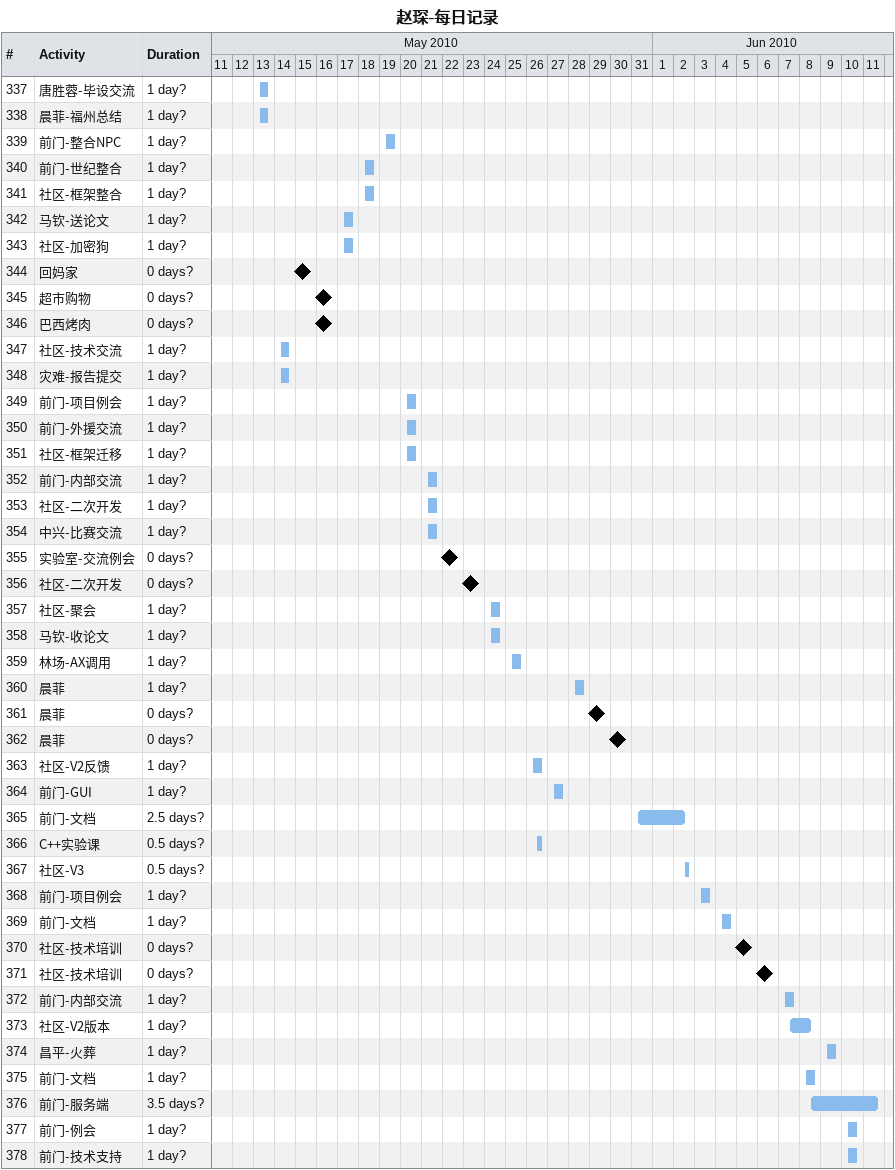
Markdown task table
赵琛-每日记录

| ID | Task | Duration | Start | Finish |
|---|---|---|---|---|
| 337 | 唐胜蓉-毕设交流 | 1d? | 2010-05-13 | 2010-05-13 |
| 338 | 晨菲-福州总结 | 1d? | 2010-05-13 | 2010-05-13 |
| 339 | 前门-整合NPC | 1d? | 2010-05-19 | 2010-05-19 |
| 340 | 前门-世纪整合 | 1d? | 2010-05-18 | 2010-05-18 |
| 341 | 社区-框架整合 | 1d? | 2010-05-18 | 2010-05-18 |
| 342 | 马钦-送论文 | 1d? | 2010-05-17 | 2010-05-17 |
| 343 | 社区-加密狗 | 1d? | 2010-05-17 | 2010-05-17 |
| 344 | 回妈家 | 0d? | 2010-05-15 | 2010-05-15 |
| 345 | 超市购物 | 0d? | 2010-05-16 | 2010-05-16 |
| 346 | 巴西烤肉 | 0d? | 2010-05-16 | 2010-05-16 |
| 347 | 社区-技术交流 | 1d? | 2010-05-14 | 2010-05-14 |
| 348 | 灾难-报告提交 | 1d? | 2010-05-14 | 2010-05-14 |
| 349 | 前门-项目例会 | 1d? | 2010-05-20 | 2010-05-20 |
| 350 | 前门-外援交流 | 1d? | 2010-05-20 | 2010-05-20 |
| 351 | 社区-框架迁移 | 1d? | 2010-05-20 | 2010-05-20 |
| 352 | 前门-内部交流 | 1d? | 2010-05-21 | 2010-05-21 |
| 353 | 社区-二次开发 | 1d? | 2010-05-21 | 2010-05-21 |
| 354 | 中兴-比赛交流 | 1d? | 2010-05-21 | 2010-05-21 |
| 355 | 实验室-交流例会 | 0d? | 2010-05-22 | 2010-05-22 |
| 356 | 社区-二次开发 | 0d? | 2010-05-23 | 2010-05-23 |
| 357 | 社区-聚会 | 1d? | 2010-05-24 | 2010-05-24 |
| 358 | 马钦-收论文 | 1d? | 2010-05-24 | 2010-05-24 |
| 359 | 林场-AX调用 | 1d? | 2010-05-25 | 2010-05-25 |
| 360 | 晨菲 | 1d? | 2010-05-28 | 2010-05-28 |
| 361 | 晨菲 | 0d? | 2010-05-29 | 2010-05-29 |
| 362 | 晨菲 | 0d? | 2010-05-30 | 2010-05-30 |
| 363 | 社区-V2反馈 | 1d? | 2010-05-26 | 2010-05-26 |
| 364 | 前门-GUI | 1d? | 2010-05-27 | 2010-05-27 |
| 365 | 前门-文档 | 2.5d? | 2010-05-31 | 2010-06-02 |
| 366 | C++实验课 | 0.5d? | 2010-05-26 | 2010-05-26 |
| 367 | 社区-V3 | 0.5d? | 2010-06-02 | 2010-06-02 |
| 368 | 前门-项目例会 | 1d? | 2010-06-03 | 2010-06-03 |
| 369 | 前门-文档 | 1d? | 2010-06-04 | 2010-06-04 |
| 370 | 社区-技术培训 | 0d? | 2010-06-05 | 2010-06-05 |
| 371 | 社区-技术培训 | 0d? | 2010-06-06 | 2010-06-06 |
| 372 | 前门-内部交流 | 1d? | 2010-06-07 | 2010-06-07 |
| 373 | 社区-V2版本 | 1d? | 2010-06-07 | 2010-06-08 |
| 374 | 昌平-火葬 | 1d? | 2010-06-09 | 2010-06-09 |
| 375 | 前门-文档 | 1d? | 2010-06-08 | 2010-06-08 |
| 376 | 前门-服务端 | 3.5d? | 2010-06-08 | 2010-06-11 |
| 377 | 前门-例会 | 1d? | 2010-06-10 | 2010-06-10 |
| 378 | 前门-技术支持 | 1d? | 2010-06-10 | 2010-06-10 |
